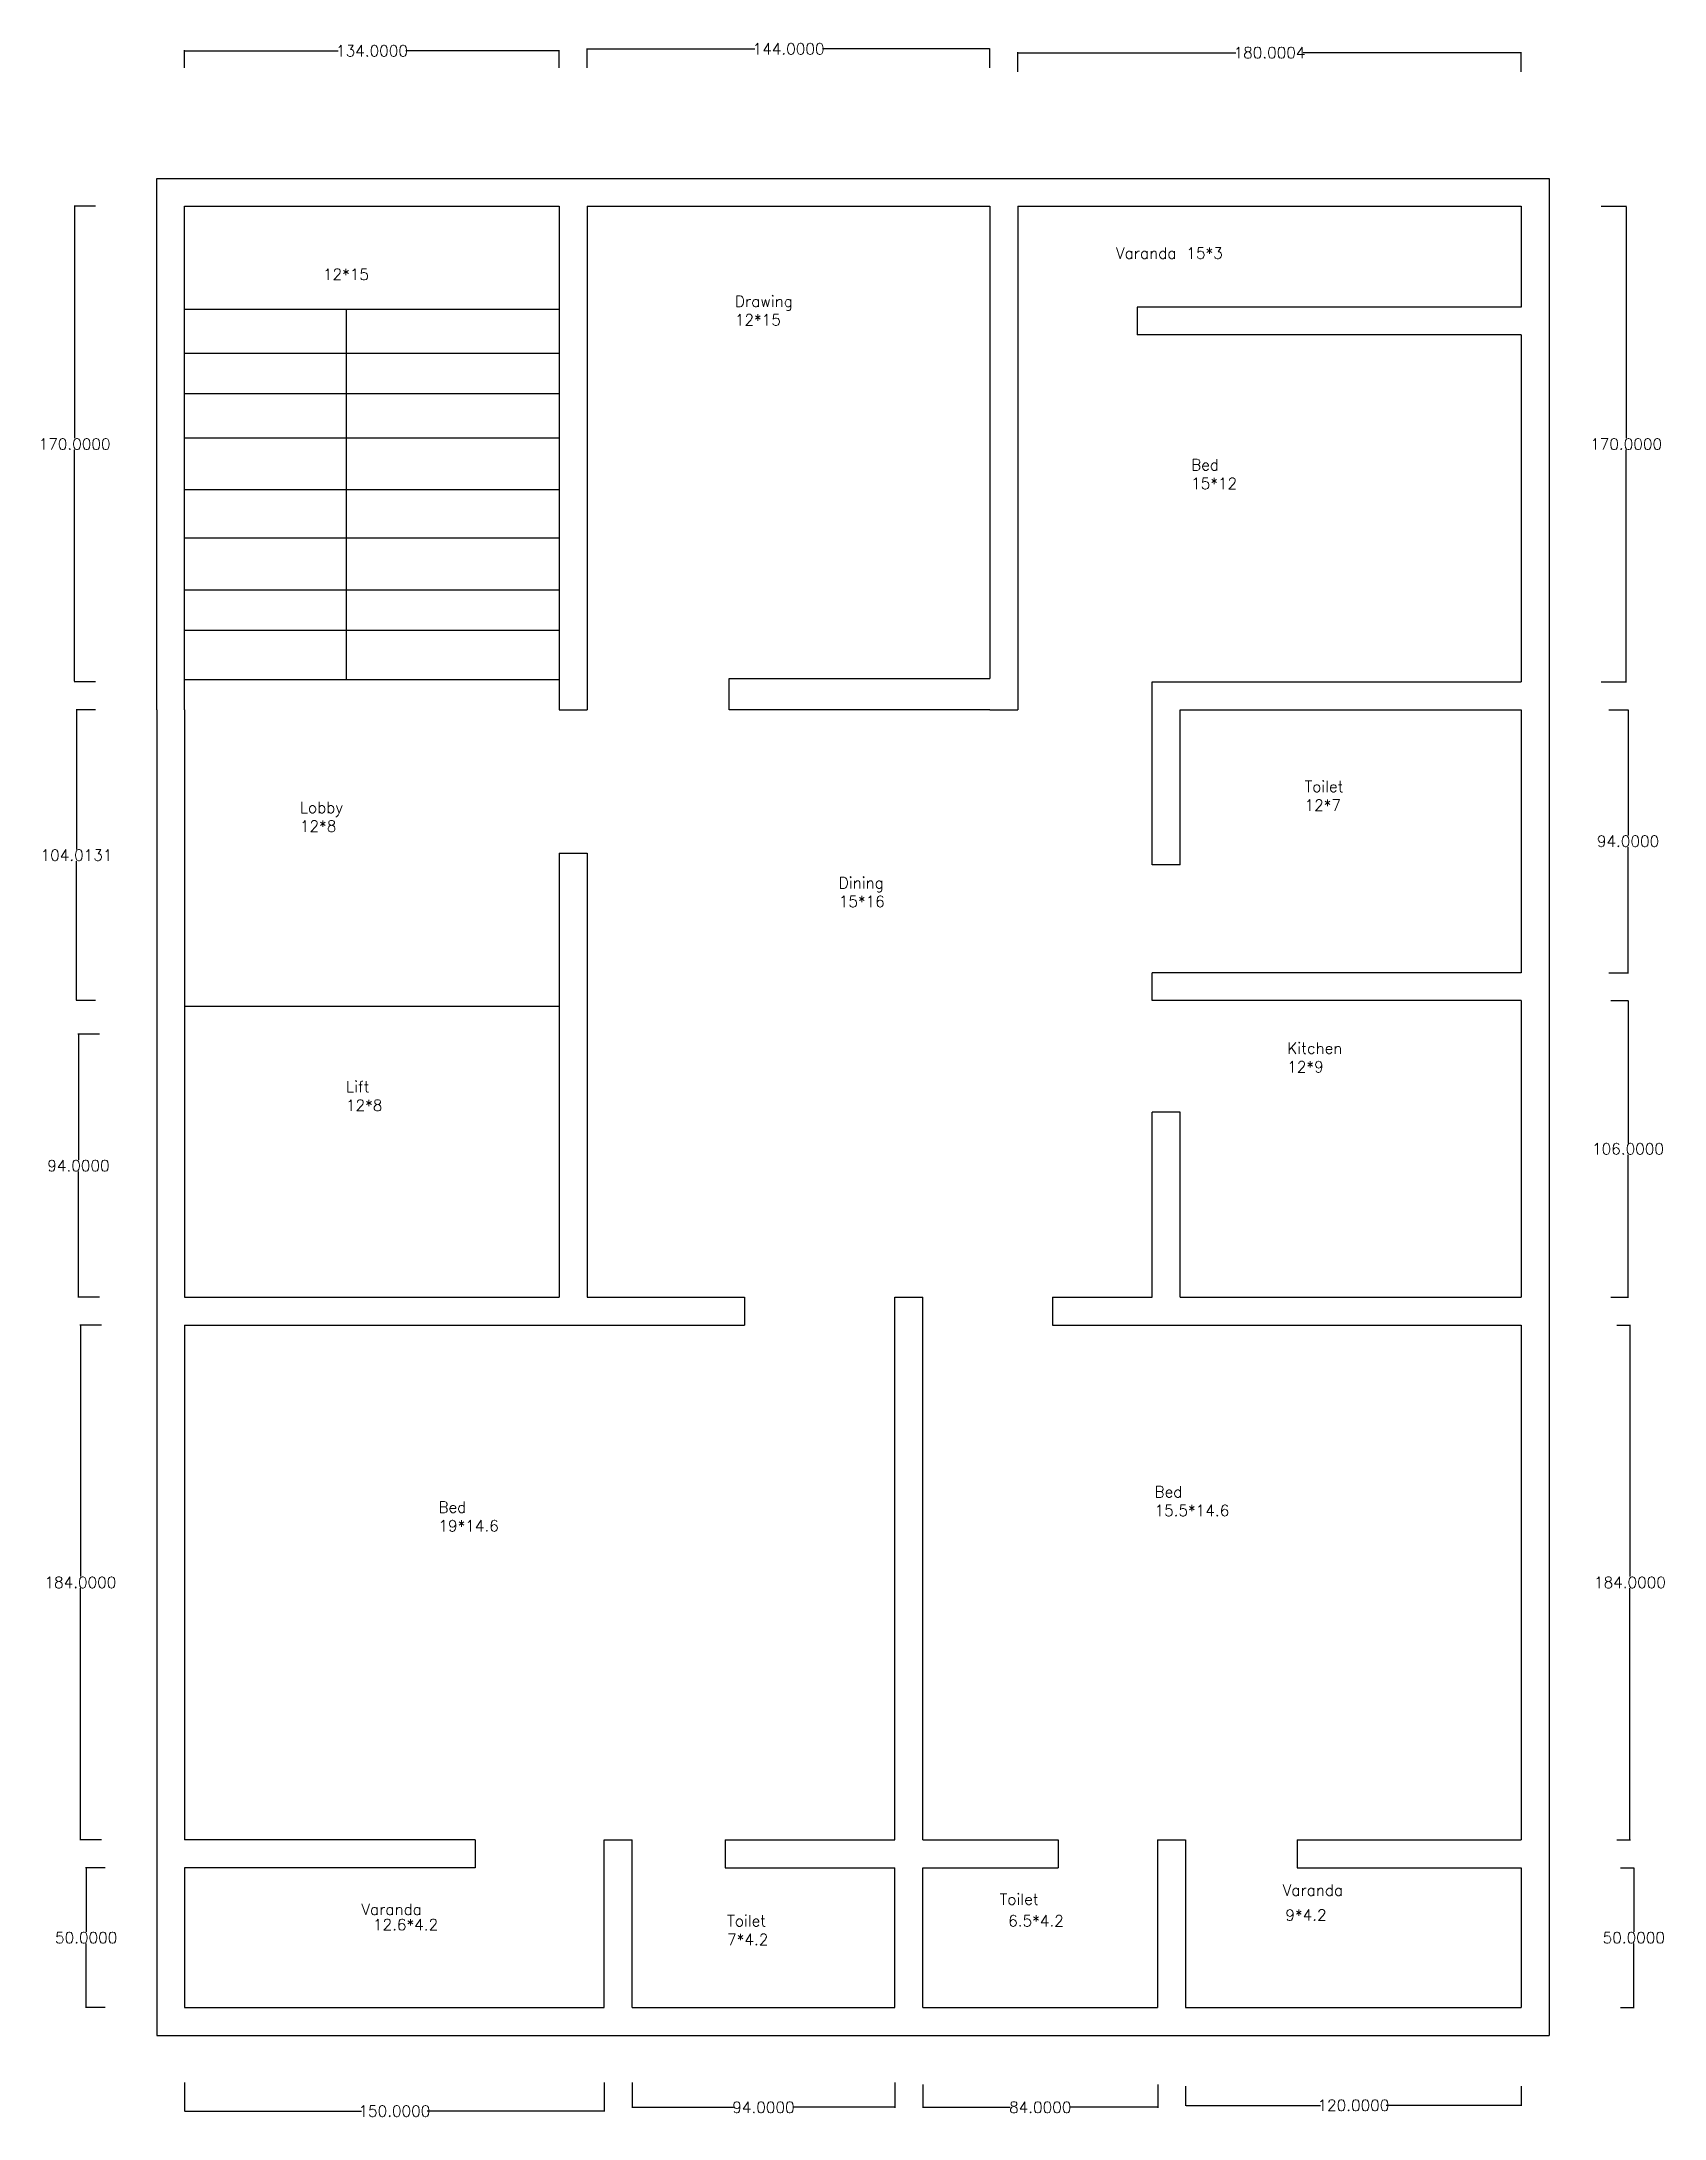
# Model space of a CAD drawing. Header units: inches. Extents: x 57 to 638, y -651 to 92.
import ezdxf

# ---------------------------------------------------------------- set-up
doc = ezdxf.new("R2010")
doc.units = ezdxf.units.IN
doc.header["$MEASUREMENT"] = 0
doc.styles.get("Standard").update_dxf_attribs({"font": 'txt.shx', "height": 4})
doc.dimstyles.get("Standard").update_dxf_attribs({"dimtxt": 0.18, "dimasz": 0.18, "dimexe": 0.18, "dimexo": 0.0625, "dimgap": 0.09, "dimtad": 0, "dimtih": 1, "dimtoh": 1, "dimdec": 4, "dimzin": 0, "dimdsep": 46, "dimtxsty": 'Standard', "dimcen": 0.09, "dimadec": 0, "dimazin": 0, "dimtfac": 1, "dimtdec": 4, "dimtofl": 0, "dimtmove": 0, "dimatfit": 3, "dimfxl": 1, "dimtolj": 1, "dimtzin": 0, "dimarcsym": 0})

# ---------------------------------------------------------------- blocks, each defined once
blk = doc.blocks.new('*D6')
at = {"color": 0, "lineweight": -2}
for p, q in [((108.49, 82.3), (108.49, 88.6)), ((108.67, 88.42), (163.4, 88.42)), ((242.31, 88.42), (187.58, 88.42)), ((242.49, 82.3), (242.49, 88.6))]:
    blk.add_line(p, q, dxfattribs=at)
at = {"color": 0}
for points in [[(108.67, 88.45), (108.67, 88.39), (108.49, 88.42)], [(242.31, 88.45), (242.31, 88.39), (242.49, 88.42)]]:
    blk.add_solid(points, dxfattribs=at)
at = {"layer": 'Defpoints', "color": 0}
for p in [(108.49, 82.23), (242.49, 88.42), (242.49, 82.23)]:
    blk.add_point(p, dxfattribs=at)
at = {"color": 0, "insert": (175.49, 88.42), "char_height": 4, "attachment_point": 5}
blk.add_mtext('\\A1;134.0000', dxfattribs=at)
blk = doc.blocks.new('*D7')
at = {"color": 0, "lineweight": -2}
for p, q in [((252.49, 82.3), (252.49, 89.29)), ((252.67, 89.11), (312.4, 89.11)), ((396.31, 89.11), (336.58, 89.11)), ((396.49, 82.3), (396.49, 89.29))]:
    blk.add_line(p, q, dxfattribs=at)
at = {"color": 0}
for points in [[(252.67, 89.14), (252.67, 89.08), (252.49, 89.11)], [(396.31, 89.14), (396.31, 89.08), (396.49, 89.11)]]:
    blk.add_solid(points, dxfattribs=at)
at = {"layer": 'Defpoints', "color": 0}
for p in [(396.49, 89.11), (252.49, 82.23), (396.49, 82.23)]:
    blk.add_point(p, dxfattribs=at)
at = {"color": 0, "insert": (324.49, 89.11), "char_height": 4, "attachment_point": 5}
blk.add_mtext('\\A1;144.0000', dxfattribs=at)
blk = doc.blocks.new('*D9')
at = {"color": 0, "lineweight": -2}
for p, q in [((406.49, 80.92), (406.49, 87.92)), ((406.67, 87.74), (484.4, 87.74)), ((586.31, 87.74), (508.58, 87.74)), ((586.49, 80.92), (586.49, 87.92))]:
    blk.add_line(p, q, dxfattribs=at)
at = {"color": 0}
for points in [[(406.67, 87.77), (406.67, 87.71), (406.49, 87.74)], [(586.31, 87.77), (586.31, 87.71), (586.49, 87.74)]]:
    blk.add_solid(points, dxfattribs=at)
at = {"layer": 'Defpoints', "color": 0}
for p in [(586.49, 87.74), (406.49, 80.86), (586.49, 80.86)]:
    blk.add_point(p, dxfattribs=at)
at = {"color": 0, "insert": (496.49, 87.74), "char_height": 4, "attachment_point": 5}
blk.add_mtext('\\A1;180.0004', dxfattribs=at)
blk = doc.blocks.new('*D10')
at = {"color": 0, "lineweight": -2}
for p, q in [((76.64, 32.82), (68.95, 32.82)), ((69.13, 32.64), (69.13, -50.09)), ((69.13, -137), (69.13, -54.27)), ((76.64, -137.18), (68.95, -137.18))]:
    blk.add_line(p, q, dxfattribs=at)
at = {"color": 0}
for points in [[(69.1, 32.64), (69.16, 32.64), (69.13, 32.82)], [(69.1, -137), (69.16, -137), (69.13, -137.18)]]:
    blk.add_solid(points, dxfattribs=at)
at = {"layer": 'Defpoints', "color": 0}
for p in [(76.7, 32.82), (69.13, -137.18), (76.7, -137.18)]:
    blk.add_point(p, dxfattribs=at)
at = {"color": 0, "insert": (69.13, -52.18), "char_height": 4, "attachment_point": 5}
blk.add_mtext('\\A1;170.0000', dxfattribs=at)
blk = doc.blocks.new('*D11')
at = {"color": 0, "lineweight": -2}
for p, q in [((615.14, 32.82), (624.21, 32.82)), ((624.03, 32.64), (624.03, -50.09)), ((624.03, -137), (624.03, -54.27)), ((615.14, -137.18), (624.21, -137.18))]:
    blk.add_line(p, q, dxfattribs=at)
at = {"color": 0}
for points in [[(624, 32.64), (624.06, 32.64), (624.03, 32.82)], [(624, -137), (624.06, -137), (624.03, -137.18)]]:
    blk.add_solid(points, dxfattribs=at)
at = {"layer": 'Defpoints', "color": 0}
for p in [(615.08, 32.82), (615.08, -137.18), (624.03, -137.18)]:
    blk.add_point(p, dxfattribs=at)
at = {"color": 0, "insert": (624.03, -52.18), "char_height": 4, "attachment_point": 5}
blk.add_mtext('\\A1;170.0000', dxfattribs=at)
blk = doc.blocks.new('*D12')
at = {"color": 0, "lineweight": -2}
for p, q in [((76.63, -147.16), (69.63, -147.16)), ((69.81, -147.34), (69.81, -197.08)), ((69.81, -251), (69.81, -201.26)), ((76.63, -251.18), (69.63, -251.18))]:
    blk.add_line(p, q, dxfattribs=at)
at = {"color": 0}
for points in [[(69.78, -147.34), (69.84, -147.34), (69.81, -147.16)], [(69.78, -251), (69.84, -251), (69.81, -251.18)]]:
    blk.add_solid(points, dxfattribs=at)
at = {"layer": 'Defpoints', "color": 0}
for p in [(76.7, -147.16), (69.81, -251.18), (76.7, -251.18)]:
    blk.add_point(p, dxfattribs=at)
at = {"color": 0, "insert": (69.81, -199.17), "char_height": 4, "attachment_point": 5}
blk.add_mtext('\\A1;104.0131', dxfattribs=at)
blk = doc.blocks.new('*D13')
at = {"color": 0, "lineweight": -2}
for p, q in [((617.89, -147.18), (624.89, -147.18)), ((624.71, -147.36), (624.71, -192.09)), ((624.71, -241), (624.71, -196.27)), ((617.89, -241.18), (624.89, -241.18))]:
    blk.add_line(p, q, dxfattribs=at)
at = {"color": 0}
for points in [[(624.68, -147.36), (624.74, -147.36), (624.71, -147.18)], [(624.68, -241), (624.74, -241), (624.71, -241.18)]]:
    blk.add_solid(points, dxfattribs=at)
at = {"layer": 'Defpoints', "color": 0}
for p in [(617.83, -147.18), (617.83, -241.18), (624.71, -241.18)]:
    blk.add_point(p, dxfattribs=at)
at = {"color": 0, "insert": (624.71, -194.18), "char_height": 4, "attachment_point": 5}
blk.add_mtext('\\A1;94.0000', dxfattribs=at)
blk = doc.blocks.new('*D14')
at = {"color": 0, "lineweight": -2}
for p, q in [((78.01, -263.18), (70.32, -263.18)), ((70.5, -263.36), (70.5, -308.09)), ((70.5, -357), (70.5, -312.27)), ((78.01, -357.18), (70.32, -357.18))]:
    blk.add_line(p, q, dxfattribs=at)
at = {"color": 0}
for points in [[(70.47, -263.36), (70.53, -263.36), (70.5, -263.18)], [(70.47, -357), (70.53, -357), (70.5, -357.18)]]:
    blk.add_solid(points, dxfattribs=at)
at = {"layer": 'Defpoints', "color": 0}
for p in [(78.07, -263.18), (70.5, -357.18), (78.07, -357.18)]:
    blk.add_point(p, dxfattribs=at)
at = {"color": 0, "insert": (70.5, -310.18), "char_height": 4, "attachment_point": 5}
blk.add_mtext('\\A1;94.0000', dxfattribs=at)
blk = doc.blocks.new('*D15')
at = {"color": 0, "lineweight": -2}
for p, q in [((618.58, -251.18), (624.89, -251.18)), ((624.71, -251.36), (624.71, -302.09)), ((624.71, -357), (624.71, -306.27)), ((618.58, -357.18), (624.89, -357.18))]:
    blk.add_line(p, q, dxfattribs=at)
at = {"color": 0}
for points in [[(624.68, -251.36), (624.74, -251.36), (624.71, -251.18)], [(624.68, -357), (624.74, -357), (624.71, -357.18)]]:
    blk.add_solid(points, dxfattribs=at)
at = {"layer": 'Defpoints', "color": 0}
for p in [(618.51, -251.18), (618.51, -357.18), (624.71, -357.18)]:
    blk.add_point(p, dxfattribs=at)
at = {"color": 0, "insert": (624.71, -304.18), "char_height": 4, "attachment_point": 5}
blk.add_mtext('\\A1;106.0000', dxfattribs=at)
blk = doc.blocks.new('*D16')
at = {"color": 0, "lineweight": -2}
for p, q in [((78.71, -367.18), (71.01, -367.18)), ((71.19, -367.36), (71.19, -457.09)), ((71.19, -551), (71.19, -461.27)), ((78.71, -551.18), (71.01, -551.18))]:
    blk.add_line(p, q, dxfattribs=at)
at = {"color": 0}
for points in [[(71.16, -367.36), (71.22, -367.36), (71.19, -367.18)], [(71.16, -551), (71.22, -551), (71.19, -551.18)]]:
    blk.add_solid(points, dxfattribs=at)
at = {"layer": 'Defpoints', "color": 0}
for p in [(78.77, -367.18), (71.19, -551.18), (78.77, -551.18)]:
    blk.add_point(p, dxfattribs=at)
at = {"color": 0, "insert": (71.19, -459.18), "char_height": 4, "attachment_point": 5}
blk.add_mtext('\\A1;184.0000', dxfattribs=at)
blk = doc.blocks.new('*D19')
at = {"color": 0, "lineweight": -2}
for p, q in [((108.49, -637.95), (108.49, -648.38)), ((258.49, -637.95), (258.49, -648.38)), ((108.67, -648.2), (171.73, -648.2)), ((258.31, -648.2), (195.24, -648.2))]:
    blk.add_line(p, q, dxfattribs=at)
at = {"color": 0}
for points in [[(108.67, -648.17), (108.67, -648.23), (108.49, -648.2)], [(258.31, -648.17), (258.31, -648.23), (258.49, -648.2)]]:
    blk.add_solid(points, dxfattribs=at)
at = {"layer": 'Defpoints', "color": 0}
for p in [(108.49, -637.88), (258.49, -637.88), (258.49, -648.2)]:
    blk.add_point(p, dxfattribs=at)
at = {"color": 0, "insert": (183.49, -648.2), "char_height": 4, "attachment_point": 5}
blk.add_mtext('\\A1;150.0000', dxfattribs=at)
blk = doc.blocks.new('*D20')
at = {"color": 0, "lineweight": -2}
for p, q in [((268.49, -637.95), (268.49, -647.01)), ((362.49, -637.95), (362.49, -647.01)), ((268.67, -646.83), (304.73, -646.83)), ((362.31, -646.83), (326.24, -646.83))]:
    blk.add_line(p, q, dxfattribs=at)
at = {"color": 0}
for points in [[(268.67, -646.8), (268.67, -646.86), (268.49, -646.83)], [(362.31, -646.8), (362.31, -646.86), (362.49, -646.83)]]:
    blk.add_solid(points, dxfattribs=at)
at = {"layer": 'Defpoints', "color": 0}
for p in [(268.49, -637.88), (362.49, -637.88), (362.49, -646.83)]:
    blk.add_point(p, dxfattribs=at)
at = {"color": 0, "insert": (315.49, -646.83), "char_height": 4, "attachment_point": 5}
blk.add_mtext('\\A1;94.0000', dxfattribs=at)
blk = doc.blocks.new('*D21')
at = {"color": 0, "lineweight": -2}
for p, q in [((372.49, -638.64), (372.49, -647.01)), ((456.49, -638.64), (456.49, -647.01)), ((372.67, -646.83), (403.73, -646.83)), ((456.31, -646.83), (425.24, -646.83))]:
    blk.add_line(p, q, dxfattribs=at)
at = {"color": 0}
for points in [[(372.67, -646.8), (372.67, -646.86), (372.49, -646.83)], [(456.31, -646.8), (456.31, -646.86), (456.49, -646.83)]]:
    blk.add_solid(points, dxfattribs=at)
at = {"layer": 'Defpoints', "color": 0}
for p in [(372.49, -638.57), (456.49, -638.57), (456.49, -646.83)]:
    blk.add_point(p, dxfattribs=at)
at = {"color": 0, "insert": (414.49, -646.83), "char_height": 4, "attachment_point": 5}
blk.add_mtext('\\A1;84.0000', dxfattribs=at)
blk = doc.blocks.new('*D22')
at = {"color": 0, "lineweight": -2}
for p, q in [((466.49, -639.32), (466.49, -646.32)), ((586.49, -639.32), (586.49, -646.32)), ((466.67, -646.14), (514.73, -646.14)), ((586.31, -646.14), (538.24, -646.14))]:
    blk.add_line(p, q, dxfattribs=at)
at = {"color": 0}
for points in [[(466.67, -646.11), (466.67, -646.17), (466.49, -646.14)], [(586.31, -646.11), (586.31, -646.17), (586.49, -646.14)]]:
    blk.add_solid(points, dxfattribs=at)
at = {"layer": 'Defpoints', "color": 0}
for p in [(466.49, -639.26), (586.49, -639.26), (586.49, -646.14)]:
    blk.add_point(p, dxfattribs=at)
at = {"color": 0, "insert": (526.49, -646.14), "char_height": 4, "attachment_point": 5}
blk.add_mtext('\\A1;120.0000', dxfattribs=at)
blk = doc.blocks.new('*D23')
at = {"color": 0, "lineweight": -2}
for p, q in [((80.08, -561.18), (73.08, -561.18)), ((73.26, -561.36), (73.26, -584.09)), ((73.26, -611), (73.26, -588.27)), ((80.08, -611.18), (73.08, -611.18))]:
    blk.add_line(p, q, dxfattribs=at)
at = {"color": 0}
for points in [[(73.23, -561.36), (73.29, -561.36), (73.26, -561.18)], [(73.23, -611), (73.29, -611), (73.26, -611.18)]]:
    blk.add_solid(points, dxfattribs=at)
at = {"layer": 'Defpoints', "color": 0}
for p in [(80.14, -561.18), (73.26, -611.18), (80.14, -611.18)]:
    blk.add_point(p, dxfattribs=at)
at = {"color": 0, "insert": (73.26, -586.18), "char_height": 4, "attachment_point": 5}
blk.add_mtext('\\A1;50.0000', dxfattribs=at)
blk = doc.blocks.new('*D24')
at = {"color": 0, "lineweight": -2}
for p, q in [((620.65, -367.18), (625.58, -367.18)), ((625.4, -367.36), (625.4, -457.09)), ((625.4, -551), (625.4, -461.27)), ((620.65, -551.18), (625.58, -551.18))]:
    blk.add_line(p, q, dxfattribs=at)
at = {"color": 0}
for points in [[(625.37, -367.36), (625.43, -367.36), (625.4, -367.18)], [(625.37, -551), (625.43, -551), (625.4, -551.18)]]:
    blk.add_solid(points, dxfattribs=at)
at = {"layer": 'Defpoints', "color": 0}
for p in [(620.59, -367.18), (620.59, -551.18), (625.4, -551.18)]:
    blk.add_point(p, dxfattribs=at)
at = {"color": 0, "insert": (625.4, -459.18), "char_height": 4, "attachment_point": 5}
blk.add_mtext('\\A1;184.0000', dxfattribs=at)
blk = doc.blocks.new('*D25')
at = {"color": 0, "lineweight": -2}
for p, q in [((622.02, -561.18), (626.96, -561.18)), ((626.78, -561.36), (626.78, -584.09)), ((626.78, -611), (626.78, -588.27)), ((622.02, -611.18), (626.96, -611.18))]:
    blk.add_line(p, q, dxfattribs=at)
at = {"color": 0}
for points in [[(626.75, -561.36), (626.81, -561.36), (626.78, -561.18)], [(626.75, -611), (626.81, -611), (626.78, -611.18)]]:
    blk.add_solid(points, dxfattribs=at)
at = {"layer": 'Defpoints', "color": 0}
for p in [(621.96, -561.18), (621.96, -611.18), (626.78, -611.18)]:
    blk.add_point(p, dxfattribs=at)
at = {"color": 0, "insert": (626.78, -586.18), "char_height": 4, "attachment_point": 5}
blk.add_mtext('\\A1;50.0000', dxfattribs=at)

msp = doc.modelspace()

# ---------------------------------------------------------------- linework, layer by layer
for p, q in [((98.48747, 42.82438), (242.48747, 42.82438)), ((98.48747, -137.17562), (98.48747, 42.82438)), ((98.48747, -147.17562), (98.48747, 42.82438)), ((98.48747, -137.17562), (98.48747, 42.82438)), ((98.48747, -137.17562), (98.48747, 42.82438)), ((242.48747, 42.82438), (396.48747, 42.82438)), ((396.48747, 42.82438), (596.48747, 42.82474)), ((596.48747, 42.82474), (596.49425, -147.17562)), ((108.48747, 32.82438), (242.48747, 32.82438)), ((108.48747, -147.17562), (108.48747, 32.82438)), ((242.48747, 32.82438), (242.48747, -147.17562)), ((252.48747, 32.82438), (252.48747, -137.17562)), ((252.48747, 32.82438), (396.48747, 32.82438)), ((396.48747, 32.82438), (396.48747, -135.97663)), ((406.48747, 32.82438), (406.48747, -147.17562)), ((406.48747, 32.82438), (586.48783, 32.82438)), ((586.48783, 32.82438), (586.48911, -3.17522)), ((108.48747, -3.91596), (242.48747, -3.91596)), ((166.21172, -3.91596), (166.21172, -136.31963)), ((586.48911, -3.17522), (449.16872, -3.17522)), ((449.16872, -3.17522), (449.16872, -13.17522)), ((586.48947, -13.17522), (449.16872, -13.17522)), ((586.48947, -13.17522), (586.4939, -137.17562)), ((108.48747, -19.63588), (242.48747, -19.63588)), ((108.48747, -34.08001), (242.48747, -34.08001)), ((108.48747, -49.89978), (242.48747, -49.89978)), ((108.48747, -68.47081), (242.48747, -68.47081)), ((108.48747, -85.66843), (242.48747, -85.66843)), ((108.48747, -104.23946), (242.48747, -104.23946)), ((108.48747, -118.7302), (242.48747, -118.7302)), ((108.48747, -136.31963), (242.48747, -136.31963)), ((252.48747, -137.17562), (252.48747, -147.17562)), ((303.23802, -147.17562), (303.23802, -135.97663)), ((303.23802, -135.97663), (396.48747, -135.97663)), ((454.48747, -137.17562), (586.4939, -137.17562)), ((454.48747, -202.59715), (454.48747, -137.17562)), ((98.48747, -147.17562), (98.48747, -251.17562)), ((108.48747, -147.17562), (108.48747, -251.17562)), ((242.48747, -147.17562), (252.48747, -147.17562)), ((396.48747, -147.17562), (303.23802, -147.17562)), ((396.48747, -147.17562), (406.48747, -147.17562)), ((464.48747, -147.17562), (586.49425, -147.17562)), ((464.48747, -202.59715), (464.48747, -147.17562)), ((586.48747, -147.17562), (586.48747, -241.17562)), ((596.48747, -147.17562), (596.48747, -251.17562)), ((242.48747, -198.47025), (242.48747, -251.17562)), ((242.48747, -198.47025), (252.48747, -198.47025)), ((252.48747, -198.47025), (252.48747, -251.17562)), ((464.48747, -202.59715), (454.48747, -202.59715)), ((586.48747, -241.17562), (454.48747, -241.17562)), ((454.48747, -251.17562), (454.48747, -241.17562)), ((98.48747, -251.17562), (98.48747, -367.17562)), ((108.48747, -251.17562), (108.48747, -253.17562)), ((242.48747, -251.17562), (242.48747, -253.17562)), ((252.48747, -251.17562), (252.48747, -357.17562)), ((586.48747, -251.17562), (454.48747, -251.17562)), ((586.48747, -251.17562), (586.48747, -357.17562)), ((596.48747, -251.17562), (596.48747, -367.17562)), ((108.48747, -253.17562), (242.48747, -253.17562)), ((108.48747, -253.17562), (108.48747, -357.17562)), ((242.48747, -253.17562), (242.48747, -357.17562)), ((454.48747, -357.17562), (454.48747, -291.02587)), ((464.48747, -291.02587), (454.48747, -291.02587)), ((464.48747, -357.17562), (464.48747, -291.02587)), ((108.48747, -357.17562), (242.48747, -357.17562)), ((252.48747, -357.17562), (308.73315, -357.17562)), ((308.73315, -357.17562), (308.73315, -367.17562)), ((362.48747, -357.17562), (372.48747, -357.17562)), ((362.48747, -551.17562), (362.48747, -357.17562)), ((372.48747, -551.17562), (372.48747, -357.17562)), ((418.88672, -357.17562), (418.88672, -367.17562)), ((418.88672, -357.17562), (454.48747, -357.17562)), ((464.48747, -357.17562), (586.48747, -357.17562)), ((98.48747, -367.17562), (98.48747, -621.17562)), ((108.48747, -367.17562), (252.48747, -367.17562)), ((108.48747, -367.17562), (108.48747, -551.17562)), ((252.48747, -367.17562), (308.73315, -367.17562)), ((418.88672, -367.17562), (464.48747, -367.17562)), ((464.48747, -367.17562), (586.48747, -367.17562)), ((586.48747, -367.17562), (586.48747, -551.17562)), ((596.48747, -367.17562), (596.48747, -621.17562)), ((98.54347, -509.17561), (98.54347, -519.17561)), ((212.35435, -551.17562), (108.48747, -551.17562)), ((212.35435, -551.17562), (212.35435, -561.17562)), ((258.48747, -611.17562), (258.48747, -551.17562)), ((258.48747, -551.17562), (268.48747, -551.17562)), ((268.48747, -611.17562), (268.48747, -551.17562)), ((301.85413, -551.17562), (301.85413, -561.17562)), ((301.85413, -551.17562), (362.48747, -551.17562)), ((372.48747, -551.17562), (420.95768, -551.17562)), ((420.95768, -551.17562), (420.95768, -561.17562)), ((456.48747, -551.17562), (456.48747, -611.17562)), ((456.48747, -551.17562), (466.48747, -551.17562)), ((466.48747, -551.17562), (466.48747, -611.17562)), ((506.32671, -551.17562), (586.48747, -551.17562)), ((506.32671, -551.17562), (506.32671, -561.17562)), ((212.35435, -561.17562), (108.48747, -561.17562)), ((108.48747, -561.17562), (108.48747, -611.17562)), ((301.85413, -561.17562), (362.48747, -561.17562)), ((362.48747, -611.17562), (362.48747, -561.17562)), ((372.48747, -611.17562), (372.48747, -561.17562)), ((372.48747, -561.17562), (420.95768, -561.17562)), ((506.32671, -561.17562), (586.48747, -561.17562)), ((586.48747, -561.17562), (586.48747, -611.17562)), ((108.48747, -611.17562), (258.48747, -611.17562)), ((268.48747, -611.17562), (362.48747, -611.17562)), ((372.48747, -611.17562), (456.48747, -611.17562)), ((466.48747, -611.17562), (586.48747, -611.17562)), ((98.48747, -621.17562), (258.48747, -621.17562)), ((258.48747, -621.17562), (362.48747, -621.17562)), ((362.48747, -621.17562), (596.48747, -621.17562))]:
    msp.add_line(p, q)

# ---------------------------------------------------------------- texts
for s, p in [('Varanda 15*3', (441.58961, 14.0671)), ('12*15', (157.94415, 6.50113)), ('Drawing', (305.27456, -3.1283)), ('12*15', (305.27456, -9.79496)), ('Bed', (468.43954, -61.59265)), ('15*12', (468.43954, -68.25932)), ('Toilet', (509.03308, -176.63653)), ('Lobby', (149.71147, -184.12374)), ('12*7', (509.03308, -183.3032)), ('12*8', (149.71147, -190.79041)), ('Dining', (342.42579, -211.02733)), ('15*16', (342.42579, -217.694)), ('Kitchen', (502.83694, -270.1795)), ('12*9', (502.83694, -276.84617)), ('Lift', (166.18006, -283.93582)), ('12*8', (166.18006, -290.60249)), ('Bed', (199.24799, -434.29129)), ('Bed', (455.35506, -428.78876)), ('19*14.6', (199.24799, -440.95795)), ('15.5*14.6', (455.35506, -435.45543)), ('Toilet', (399.99978, -574.45795)), ('Varanda', (501.20181, -571.17879)), ('Varanda', (171.7096, -578.04482)), ('Toilet', (302.51697, -582.17172)), ('6.5*4.2', (403.03211, -582.17172)), ('9*4.2', (502.17033, -580.10827)), ('12.6*4.2', (175.84036, -583.54735)), ('7*4.2', (302.51697, -588.83839))]:
    msp.add_text(s, height=4).set_placement(p)

# ---------------------------------------------------------------- dimensions: what is measured, and where the dimension line sits
for base, p1, p2, picture, middle in [((242.48747, 88.42333), (108.48747, 82.23299), (242.48747, 82.23299), '*D6', (175.48747, 88.42333)), ((396.48747, 89.11115), (252.48747, 82.23299), (396.48747, 82.23299), '*D7', (324.48747, 89.11115)), ((586.48783, 87.73552), (406.48747, 80.85736), (586.48783, 80.85736), '*D9', (496.48765, 87.73552)), ((258.48747, -648.20205), (108.48747, -637.88481), (258.48747, -637.88481), '*D19', (183.48747, -648.20205)), ((362.48747, -646.82642), (268.48747, -637.88481), (362.48747, -637.88481), '*D20', (315.48747, -646.82642)), ((456.48747, -646.82642), (372.48747, -638.57263), (456.48747, -638.57263), '*D21', (414.48747, -646.82642)), ((586.48747, -646.13861), (466.48747, -639.26045), (586.48747, -639.26045), '*D22', (526.48747, -646.13861))]:
    dim = msp.add_linear_dim(base=base, p1=p1, p2=p2, dimstyle='Standard')
    dim.commit()
    dim.dimension.update_dxf_attribs({"geometry": picture, "text_midpoint": middle})
for base, p1, p2, picture, middle in [((69.12815, -137.17562), (76.7012, 32.82438), (76.7012, -137.17562), '*D10', (69.12815, -52.17562)), ((624.02679, -137.17562), (615.07682, 32.82438), (615.07682, -137.17562), '*D11', (624.02679, -52.17562)), ((69.81242, -251.17562), (76.69702, -147.16251), (76.69702, -251.17562), '*D12', (69.81242, -199.16907)), ((624.71107, -241.17562), (617.82646, -147.17562), (617.82646, -241.17562), '*D13', (624.71107, -194.17562)), ((624.71107, -357.17562), (618.51493, -251.17562), (618.51493, -357.17562), '*D15', (624.71107, -304.17562)), ((70.50088, -357.17562), (78.07394, -263.17562), (78.07394, -357.17562), '*D14', (70.50088, -310.17562)), ((71.19446, -551.17562), (78.76752, -367.17562), (78.76752, -551.17562), '*D16', (71.19446, -459.17562)), ((625.40464, -551.17562), (620.58542, -367.17562), (620.58542, -551.17562), '*D24', (625.40464, -459.17562)), ((73.25984, -611.17562), (80.14444, -561.17562), (80.14444, -611.17562), '*D23', (73.25984, -586.17562)), ((626.78156, -611.17562), (621.96234, -561.17562), (621.96234, -611.17562), '*D25', (626.78156, -586.17562))]:
    dim = msp.add_linear_dim(base=base, p1=p1, p2=p2, angle=90, dimstyle='Standard')
    dim.commit()
    dim.dimension.update_dxf_attribs({"geometry": picture, "text_midpoint": middle})

doc.saveas('drawing.dxf')
